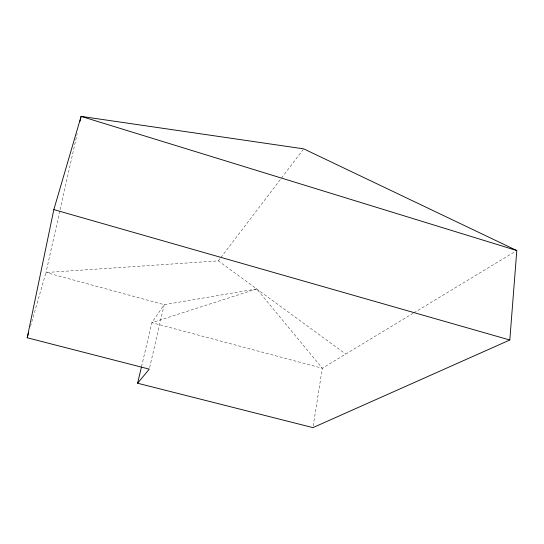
<?xml version="1.0" encoding="UTF-8"?>
<svg xmlns="http://www.w3.org/2000/svg" width="544" height="544" viewBox="0 0 544 544"><rect width="100%" height="100%" fill="white"/><g stroke="black" fill="none" stroke-linecap="round" stroke-linejoin="round"><path stroke-width="0.41" stroke-dasharray="2.72 2.04" d="M313.222 425.952L322.306 368.247L256.693 288.932L164.193 304.688L45.968 272.53L59.908 210.569M60.092 209.739L77.194 133.729M149.654 367.479L164.193 304.688L151.851 322.687L141.658 366.051M30.484 326.352L45.968 272.53L218.348 260.882L345.746 354.062M218.348 260.882L220.408 258.182M220.918 257.509L303.205 149.539M413.154 313.269L322.306 368.247L151.851 322.687L256.693 288.932M413.875 312.827L515.352 251.416"/><path stroke-width="0.82" d="M509.81 340.007L516.8 250.539L303.722 148.859L81.097 116.375L53.842 209.596L27.2 337.77L149.274 369.131L137.612 383.234L312.956 427.625L509.81 340.007L53.842 209.596M79.982 121.332L81.097 116.375L516.8 250.539M137.612 383.234L141.46 366.874M27.2 337.77L28.608 332.88"/></g></svg>
